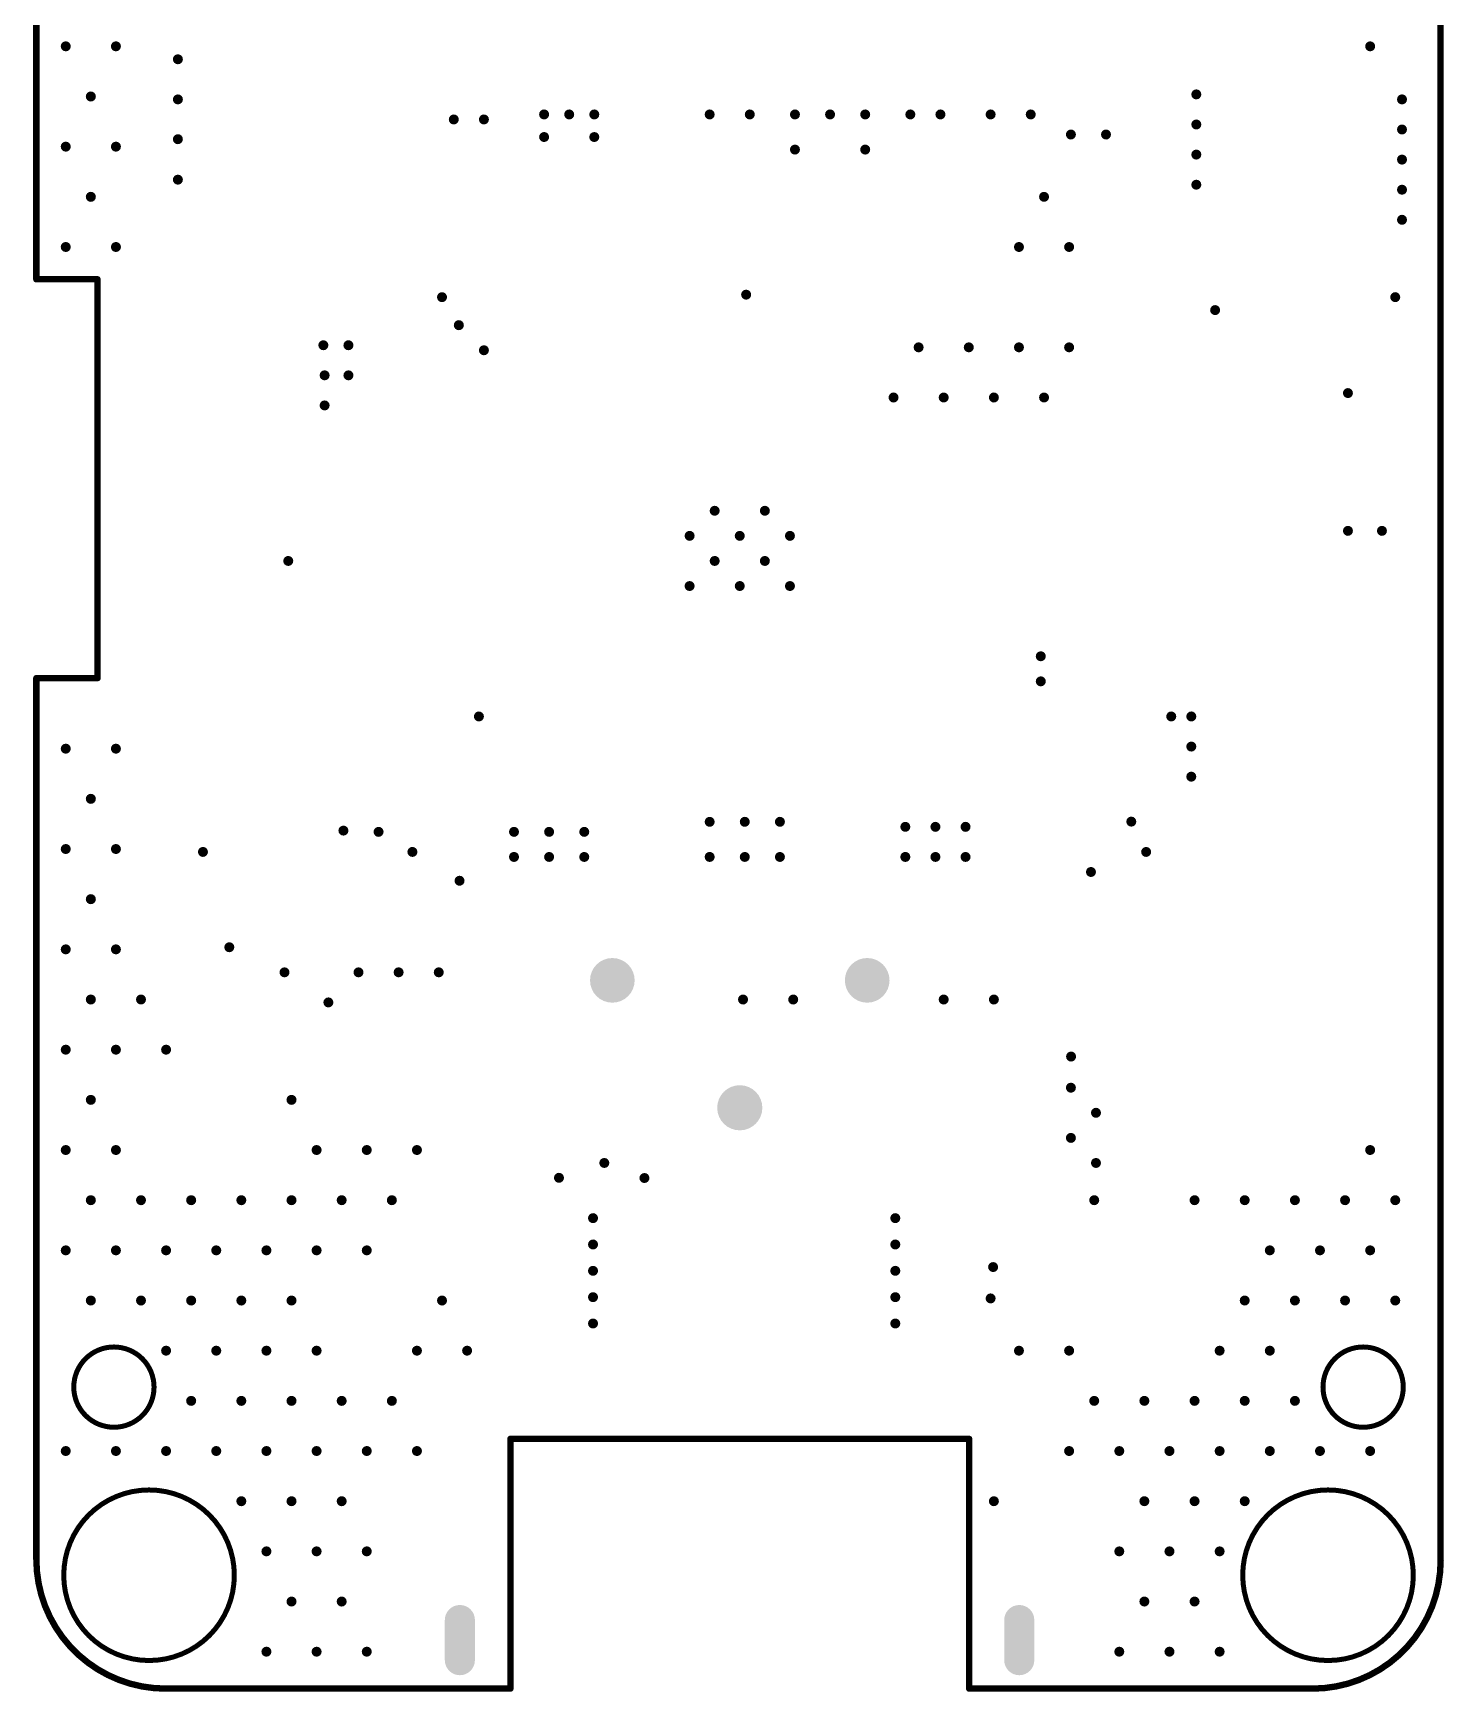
# Model space of a CAD drawing. Header units: millimetres. Extents: x -14.1 to 14, y -5 to 63.1.
# Drawn here: x -14.08 to 14.03, y -5.04 to 28.02 of the extents above; entities that cross this region are included whole.
import ezdxf

# ---------------------------------------------------------------- set-up
doc = ezdxf.new("R2010")
doc.units = ezdxf.units.MM
for name, color, linetype in [('KeepOutLayer', 6, 'Continuous'), ('PadHoleLayer', 156, 'Continuous'), ('ViaHoleLayer', 16, 'Continuous')]:
    doc.layers.add(name, color=color, linetype=linetype)

# ---------------------------------------------------------------- blocks, each defined once
blk = doc.blocks.new('AS312_52')
at = {"layer": 'PadHoleLayer'}
h = blk.add_hatch(color=156, dxfattribs=at)
edge = h.paths.add_edge_path()
edge.add_arc((0.076, 2.642), 0.45, 0, 360)
h = blk.add_hatch(color=156, dxfattribs=at)
edge = h.paths.add_edge_path()
edge.add_arc((-2.464, 0.102), 0.445, 0, 360)
h = blk.add_hatch(color=156, dxfattribs=at)
edge = h.paths.add_edge_path()
edge.add_arc((2.616, 0.102), 0.445, 0, 360)
blk = doc.blocks.new('TYPE_C____59')
at = {"layer": 'PadHoleLayer'}
h = blk.add_hatch(color=156, dxfattribs=at)
edge = h.paths.add_edge_path()
edge.add_arc((-5.575, -4.5), 0.3, 0, 180)
edge.add_line((-5.875, -4.5), (-5.875, -5.3))
edge.add_arc((-5.575, -5.3), 0.3, 180, 360)
edge.add_line((-5.275, -5.3), (-5.275, -4.5))
h = blk.add_hatch(color=156, dxfattribs=at)
edge = h.paths.add_edge_path()
edge.add_arc((5.575, -4.5), 0.3, 0, 180)
edge.add_line((5.275, -4.5), (5.275, -5.3))
edge.add_arc((5.575, -5.3), 0.3, 180, 360)
edge.add_line((5.875, -5.3), (5.875, -4.5))

msp = doc.modelspace()

# ---------------------------------------------------------------- hatches: boundary and pattern name
at = {"layer": 'ViaHoleLayer'}
h = msp.add_hatch(color=16, dxfattribs=at)
edge = h.paths.add_edge_path()
edge.add_arc((-13.435, 27.758), 0.1, 0, 360)
h = msp.add_hatch(color=16, dxfattribs=at)
edge = h.paths.add_edge_path()
edge.add_arc((-12.435, 27.758), 0.1, 0, 360)
h = msp.add_hatch(color=16, dxfattribs=at)
edge = h.paths.add_edge_path()
edge.add_arc((12.565, 27.758), 0.1, 0, 360)
h = msp.add_hatch(color=16, dxfattribs=at)
edge = h.paths.add_edge_path()
edge.add_arc((-11.2, 27.5), 0.1, 0, 360)
h = msp.add_hatch(color=16, dxfattribs=at)
edge = h.paths.add_edge_path()
edge.add_arc((-12.935, 26.758), 0.1, 0, 360)
h = msp.add_hatch(color=16, dxfattribs=at)
edge = h.paths.add_edge_path()
edge.add_arc((-11.2, 26.7), 0.1, 0, 360)
h = msp.add_hatch(color=16, dxfattribs=at)
edge = h.paths.add_edge_path()
edge.add_arc((9.1, 26.8), 0.1, 0, 360)
h = msp.add_hatch(color=16, dxfattribs=at)
edge = h.paths.add_edge_path()
edge.add_arc((13.2, 26.7), 0.1, 0, 360)
h = msp.add_hatch(color=16, dxfattribs=at)
edge = h.paths.add_edge_path()
edge.add_arc((-3.9, 26.4), 0.1, 0, 360)
h = msp.add_hatch(color=16, dxfattribs=at)
edge = h.paths.add_edge_path()
edge.add_arc((-3.4, 26.4), 0.1, 0, 360)
h = msp.add_hatch(color=16, dxfattribs=at)
edge = h.paths.add_edge_path()
edge.add_arc((-2.9, 26.4), 0.1, 0, 360)
h = msp.add_hatch(color=16, dxfattribs=at)
edge = h.paths.add_edge_path()
edge.add_arc((-0.6, 26.4), 0.1, 0, 360)
h = msp.add_hatch(color=16, dxfattribs=at)
edge = h.paths.add_edge_path()
edge.add_arc((0.2, 26.4), 0.1, 0, 360)
h = msp.add_hatch(color=16, dxfattribs=at)
edge = h.paths.add_edge_path()
edge.add_arc((1.1, 26.4), 0.1, 0, 360)
h = msp.add_hatch(color=16, dxfattribs=at)
edge = h.paths.add_edge_path()
edge.add_arc((1.8, 26.4), 0.1, 0, 360)
h = msp.add_hatch(color=16, dxfattribs=at)
edge = h.paths.add_edge_path()
edge.add_arc((2.5, 26.4), 0.1, 0, 360)
h = msp.add_hatch(color=16, dxfattribs=at)
edge = h.paths.add_edge_path()
edge.add_arc((3.4, 26.4), 0.1, 0, 360)
h = msp.add_hatch(color=16, dxfattribs=at)
edge = h.paths.add_edge_path()
edge.add_arc((4, 26.4), 0.1, 0, 360)
h = msp.add_hatch(color=16, dxfattribs=at)
edge = h.paths.add_edge_path()
edge.add_arc((5, 26.4), 0.1, 0, 360)
h = msp.add_hatch(color=16, dxfattribs=at)
edge = h.paths.add_edge_path()
edge.add_arc((5.8, 26.4), 0.1, 0, 360)
h = msp.add_hatch(color=16, dxfattribs=at)
edge = h.paths.add_edge_path()
edge.add_arc((-5.7, 26.3), 0.1, 0, 360)
h = msp.add_hatch(color=16, dxfattribs=at)
edge = h.paths.add_edge_path()
edge.add_arc((-5.1, 26.3), 0.1, 0, 360)
h = msp.add_hatch(color=16, dxfattribs=at)
edge = h.paths.add_edge_path()
edge.add_arc((9.1, 26.2), 0.1, 0, 360)
h = msp.add_hatch(color=16, dxfattribs=at)
edge = h.paths.add_edge_path()
edge.add_arc((13.2, 26.1), 0.1, 0, 360)
h = msp.add_hatch(color=16, dxfattribs=at)
edge = h.paths.add_edge_path()
edge.add_arc((-13.435, 25.758), 0.1, 0, 360)
h = msp.add_hatch(color=16, dxfattribs=at)
edge = h.paths.add_edge_path()
edge.add_arc((-12.435, 25.758), 0.1, 0, 360)
h = msp.add_hatch(color=16, dxfattribs=at)
edge = h.paths.add_edge_path()
edge.add_arc((-11.2, 25.907), 0.1, 0, 360)
h = msp.add_hatch(color=16, dxfattribs=at)
edge = h.paths.add_edge_path()
edge.add_arc((-3.9, 25.95), 0.1, 0, 360)
h = msp.add_hatch(color=16, dxfattribs=at)
edge = h.paths.add_edge_path()
edge.add_arc((-2.9, 25.95), 0.1, 0, 360)
h = msp.add_hatch(color=16, dxfattribs=at)
edge = h.paths.add_edge_path()
edge.add_arc((1.1, 25.7), 0.1, 0, 360)
h = msp.add_hatch(color=16, dxfattribs=at)
edge = h.paths.add_edge_path()
edge.add_arc((2.5, 25.7), 0.1, 0, 360)
h = msp.add_hatch(color=16, dxfattribs=at)
edge = h.paths.add_edge_path()
edge.add_arc((6.6, 26), 0.1, 0, 360)
h = msp.add_hatch(color=16, dxfattribs=at)
edge = h.paths.add_edge_path()
edge.add_arc((7.3, 26), 0.1, 0, 360)
h = msp.add_hatch(color=16, dxfattribs=at)
edge = h.paths.add_edge_path()
edge.add_arc((9.1, 25.6), 0.1, 0, 360)
h = msp.add_hatch(color=16, dxfattribs=at)
edge = h.paths.add_edge_path()
edge.add_arc((13.2, 25.5), 0.1, 0, 360)
h = msp.add_hatch(color=16, dxfattribs=at)
edge = h.paths.add_edge_path()
edge.add_arc((-11.2, 25.1), 0.1, 0, 360)
h = msp.add_hatch(color=16, dxfattribs=at)
edge = h.paths.add_edge_path()
edge.add_arc((-12.935, 24.758), 0.1, 0, 360)
h = msp.add_hatch(color=16, dxfattribs=at)
edge = h.paths.add_edge_path()
edge.add_arc((6.065, 24.758), 0.1, 0, 360)
h = msp.add_hatch(color=16, dxfattribs=at)
edge = h.paths.add_edge_path()
edge.add_arc((9.1, 25), 0.1, 0, 360)
h = msp.add_hatch(color=16, dxfattribs=at)
edge = h.paths.add_edge_path()
edge.add_arc((13.2, 24.9), 0.1, 0, 360)
h = msp.add_hatch(color=16, dxfattribs=at)
edge = h.paths.add_edge_path()
edge.add_arc((13.2, 24.3), 0.1, 0, 360)
h = msp.add_hatch(color=16, dxfattribs=at)
edge = h.paths.add_edge_path()
edge.add_arc((-13.435, 23.758), 0.1, 0, 360)
h = msp.add_hatch(color=16, dxfattribs=at)
edge = h.paths.add_edge_path()
edge.add_arc((-12.435, 23.758), 0.1, 0, 360)
h = msp.add_hatch(color=16, dxfattribs=at)
edge = h.paths.add_edge_path()
edge.add_arc((5.565, 23.758), 0.1, 0, 360)
h = msp.add_hatch(color=16, dxfattribs=at)
edge = h.paths.add_edge_path()
edge.add_arc((6.565, 23.758), 0.1, 0, 360)
h = msp.add_hatch(color=16, dxfattribs=at)
edge = h.paths.add_edge_path()
edge.add_arc((-5.935, 22.758), 0.1, 0, 360)
h = msp.add_hatch(color=16, dxfattribs=at)
edge = h.paths.add_edge_path()
edge.add_arc((0.127, 22.808), 0.1, 0, 360)
h = msp.add_hatch(color=16, dxfattribs=at)
edge = h.paths.add_edge_path()
edge.add_arc((13.065, 22.758), 0.1, 0, 360)
h = msp.add_hatch(color=16, dxfattribs=at)
edge = h.paths.add_edge_path()
edge.add_arc((9.475, 22.5), 0.1, 0, 360)
h = msp.add_hatch(color=16, dxfattribs=at)
edge = h.paths.add_edge_path()
edge.add_arc((-5.6, 22.2), 0.1, 0, 360)
h = msp.add_hatch(color=16, dxfattribs=at)
edge = h.paths.add_edge_path()
edge.add_arc((-8.3, 21.8), 0.1, 0, 360)
h = msp.add_hatch(color=16, dxfattribs=at)
edge = h.paths.add_edge_path()
edge.add_arc((-7.8, 21.8), 0.1, 0, 360)
h = msp.add_hatch(color=16, dxfattribs=at)
edge = h.paths.add_edge_path()
edge.add_arc((3.565, 21.758), 0.1, 0, 360)
h = msp.add_hatch(color=16, dxfattribs=at)
edge = h.paths.add_edge_path()
edge.add_arc((4.565, 21.758), 0.1, 0, 360)
h = msp.add_hatch(color=16, dxfattribs=at)
edge = h.paths.add_edge_path()
edge.add_arc((5.565, 21.758), 0.1, 0, 360)
h = msp.add_hatch(color=16, dxfattribs=at)
edge = h.paths.add_edge_path()
edge.add_arc((6.565, 21.758), 0.1, 0, 360)
h = msp.add_hatch(color=16, dxfattribs=at)
edge = h.paths.add_edge_path()
edge.add_arc((-5.1, 21.7), 0.1, 0, 360)
h = msp.add_hatch(color=16, dxfattribs=at)
edge = h.paths.add_edge_path()
edge.add_arc((-8.275, 21.2), 0.1, 0, 360)
h = msp.add_hatch(color=16, dxfattribs=at)
edge = h.paths.add_edge_path()
edge.add_arc((-7.8, 21.2), 0.1, 0, 360)
h = msp.add_hatch(color=16, dxfattribs=at)
edge = h.paths.add_edge_path()
edge.add_arc((3.065, 20.758), 0.1, 0, 360)
h = msp.add_hatch(color=16, dxfattribs=at)
edge = h.paths.add_edge_path()
edge.add_arc((4.065, 20.758), 0.1, 0, 360)
h = msp.add_hatch(color=16, dxfattribs=at)
edge = h.paths.add_edge_path()
edge.add_arc((5.065, 20.758), 0.1, 0, 360)
h = msp.add_hatch(color=16, dxfattribs=at)
edge = h.paths.add_edge_path()
edge.add_arc((6.065, 20.758), 0.1, 0, 360)
h = msp.add_hatch(color=16, dxfattribs=at)
edge = h.paths.add_edge_path()
edge.add_arc((12.122, 20.846), 0.1, 0, 360)
h = msp.add_hatch(color=16, dxfattribs=at)
edge = h.paths.add_edge_path()
edge.add_arc((-8.275, 20.6), 0.1, 0, 360)
h = msp.add_hatch(color=16, dxfattribs=at)
edge = h.paths.add_edge_path()
edge.add_arc((-0.5, 18.5), 0.1, 0, 360)
h = msp.add_hatch(color=16, dxfattribs=at)
edge = h.paths.add_edge_path()
edge.add_arc((0.5, 18.5), 0.1, 0, 360)
h = msp.add_hatch(color=16, dxfattribs=at)
edge = h.paths.add_edge_path()
edge.add_arc((12.122, 18.1), 0.1, 0, 360)
h = msp.add_hatch(color=16, dxfattribs=at)
edge = h.paths.add_edge_path()
edge.add_arc((12.8, 18.1), 0.1, 0, 360)
h = msp.add_hatch(color=16, dxfattribs=at)
edge = h.paths.add_edge_path()
edge.add_arc((-1, 18), 0.1, 0, 360)
h = msp.add_hatch(color=16, dxfattribs=at)
edge = h.paths.add_edge_path()
edge.add_arc((0, 18), 0.1, 0, 360)
h = msp.add_hatch(color=16, dxfattribs=at)
edge = h.paths.add_edge_path()
edge.add_arc((1, 18), 0.1, 0, 360)
h = msp.add_hatch(color=16, dxfattribs=at)
edge = h.paths.add_edge_path()
edge.add_arc((-9, 17.5), 0.1, 0, 360)
h = msp.add_hatch(color=16, dxfattribs=at)
edge = h.paths.add_edge_path()
edge.add_arc((-0.5, 17.5), 0.1, 0, 360)
h = msp.add_hatch(color=16, dxfattribs=at)
edge = h.paths.add_edge_path()
edge.add_arc((0.5, 17.5), 0.1, 0, 360)
h = msp.add_hatch(color=16, dxfattribs=at)
edge = h.paths.add_edge_path()
edge.add_arc((-1, 17), 0.1, 0, 360)
h = msp.add_hatch(color=16, dxfattribs=at)
edge = h.paths.add_edge_path()
edge.add_arc((0, 17), 0.1, 0, 360)
h = msp.add_hatch(color=16, dxfattribs=at)
edge = h.paths.add_edge_path()
edge.add_arc((1, 17), 0.1, 0, 360)
h = msp.add_hatch(color=16, dxfattribs=at)
edge = h.paths.add_edge_path()
edge.add_arc((6, 15.6), 0.1, 0, 360)
h = msp.add_hatch(color=16, dxfattribs=at)
edge = h.paths.add_edge_path()
edge.add_arc((6, 15.1), 0.1, 0, 360)
h = msp.add_hatch(color=16, dxfattribs=at)
edge = h.paths.add_edge_path()
edge.add_arc((-5.2, 14.4), 0.1, 0, 360)
h = msp.add_hatch(color=16, dxfattribs=at)
edge = h.paths.add_edge_path()
edge.add_arc((8.6, 14.4), 0.1, 0, 360)
h = msp.add_hatch(color=16, dxfattribs=at)
edge = h.paths.add_edge_path()
edge.add_arc((9, 14.4), 0.1, 0, 360)
h = msp.add_hatch(color=16, dxfattribs=at)
edge = h.paths.add_edge_path()
edge.add_arc((9, 13.8), 0.1, 0, 360)
h = msp.add_hatch(color=16, dxfattribs=at)
edge = h.paths.add_edge_path()
edge.add_arc((-13.435, 13.758), 0.1, 0, 360)
h = msp.add_hatch(color=16, dxfattribs=at)
edge = h.paths.add_edge_path()
edge.add_arc((-12.435, 13.758), 0.1, 0, 360)
h = msp.add_hatch(color=16, dxfattribs=at)
edge = h.paths.add_edge_path()
edge.add_arc((9, 13.2), 0.1, 0, 360)
h = msp.add_hatch(color=16, dxfattribs=at)
edge = h.paths.add_edge_path()
edge.add_arc((-12.935, 12.758), 0.1, 0, 360)
h = msp.add_hatch(color=16, dxfattribs=at)
edge = h.paths.add_edge_path()
edge.add_arc((-0.6, 12.3), 0.1, 0, 360)
h = msp.add_hatch(color=16, dxfattribs=at)
edge = h.paths.add_edge_path()
edge.add_arc((0.1, 12.3), 0.1, 0, 360)
h = msp.add_hatch(color=16, dxfattribs=at)
edge = h.paths.add_edge_path()
edge.add_arc((0.8, 12.3), 0.1, 0, 360)
h = msp.add_hatch(color=16, dxfattribs=at)
edge = h.paths.add_edge_path()
edge.add_arc((3.3, 12.2), 0.1, 0, 360)
h = msp.add_hatch(color=16, dxfattribs=at)
edge = h.paths.add_edge_path()
edge.add_arc((3.9, 12.2), 0.1, 0, 360)
h = msp.add_hatch(color=16, dxfattribs=at)
edge = h.paths.add_edge_path()
edge.add_arc((4.5, 12.2), 0.1, 0, 360)
h = msp.add_hatch(color=16, dxfattribs=at)
edge = h.paths.add_edge_path()
edge.add_arc((7.804, 12.304), 0.1, 0, 360)
h = msp.add_hatch(color=16, dxfattribs=at)
edge = h.paths.add_edge_path()
edge.add_arc((-7.9, 12.125), 0.1, 0, 360)
h = msp.add_hatch(color=16, dxfattribs=at)
edge = h.paths.add_edge_path()
edge.add_arc((-7.2, 12.1), 0.1, 0, 360)
h = msp.add_hatch(color=16, dxfattribs=at)
edge = h.paths.add_edge_path()
edge.add_arc((-4.5, 12.1), 0.1, 0, 360)
h = msp.add_hatch(color=16, dxfattribs=at)
edge = h.paths.add_edge_path()
edge.add_arc((-3.8, 12.1), 0.1, 0, 360)
h = msp.add_hatch(color=16, dxfattribs=at)
edge = h.paths.add_edge_path()
edge.add_arc((-3.1, 12.1), 0.1, 0, 360)
h = msp.add_hatch(color=16, dxfattribs=at)
edge = h.paths.add_edge_path()
edge.add_arc((-13.435, 11.758), 0.1, 0, 360)
h = msp.add_hatch(color=16, dxfattribs=at)
edge = h.paths.add_edge_path()
edge.add_arc((-12.435, 11.758), 0.1, 0, 360)
h = msp.add_hatch(color=16, dxfattribs=at)
edge = h.paths.add_edge_path()
edge.add_arc((-10.7, 11.7), 0.1, 0, 360)
h = msp.add_hatch(color=16, dxfattribs=at)
edge = h.paths.add_edge_path()
edge.add_arc((-6.525, 11.7), 0.1, 0, 360)
h = msp.add_hatch(color=16, dxfattribs=at)
edge = h.paths.add_edge_path()
edge.add_arc((-4.5, 11.6), 0.1, 0, 360)
h = msp.add_hatch(color=16, dxfattribs=at)
edge = h.paths.add_edge_path()
edge.add_arc((-3.8, 11.6), 0.1, 0, 360)
h = msp.add_hatch(color=16, dxfattribs=at)
edge = h.paths.add_edge_path()
edge.add_arc((-3.1, 11.6), 0.1, 0, 360)
h = msp.add_hatch(color=16, dxfattribs=at)
edge = h.paths.add_edge_path()
edge.add_arc((-0.6, 11.6), 0.1, 0, 360)
h = msp.add_hatch(color=16, dxfattribs=at)
edge = h.paths.add_edge_path()
edge.add_arc((0.1, 11.6), 0.1, 0, 360)
h = msp.add_hatch(color=16, dxfattribs=at)
edge = h.paths.add_edge_path()
edge.add_arc((0.8, 11.6), 0.1, 0, 360)
h = msp.add_hatch(color=16, dxfattribs=at)
edge = h.paths.add_edge_path()
edge.add_arc((3.3, 11.6), 0.1, 0, 360)
h = msp.add_hatch(color=16, dxfattribs=at)
edge = h.paths.add_edge_path()
edge.add_arc((3.9, 11.6), 0.1, 0, 360)
h = msp.add_hatch(color=16, dxfattribs=at)
edge = h.paths.add_edge_path()
edge.add_arc((4.5, 11.6), 0.1, 0, 360)
h = msp.add_hatch(color=16, dxfattribs=at)
edge = h.paths.add_edge_path()
edge.add_arc((8.1, 11.7), 0.1, 0, 360)
h = msp.add_hatch(color=16, dxfattribs=at)
edge = h.paths.add_edge_path()
edge.add_arc((7, 11.3), 0.1, 0, 360)
h = msp.add_hatch(color=16, dxfattribs=at)
edge = h.paths.add_edge_path()
edge.add_arc((-5.586, 11.125), 0.1, 0, 360)
h = msp.add_hatch(color=16, dxfattribs=at)
edge = h.paths.add_edge_path()
edge.add_arc((-12.935, 10.758), 0.1, 0, 360)
h = msp.add_hatch(color=16, dxfattribs=at)
edge = h.paths.add_edge_path()
edge.add_arc((-13.435, 9.758), 0.1, 0, 360)
h = msp.add_hatch(color=16, dxfattribs=at)
edge = h.paths.add_edge_path()
edge.add_arc((-12.435, 9.758), 0.1, 0, 360)
h = msp.add_hatch(color=16, dxfattribs=at)
edge = h.paths.add_edge_path()
edge.add_arc((-10.175, 9.8), 0.1, 0, 360)
h = msp.add_hatch(color=16, dxfattribs=at)
edge = h.paths.add_edge_path()
edge.add_arc((-9.075, 9.3), 0.1, 0, 360)
h = msp.add_hatch(color=16, dxfattribs=at)
edge = h.paths.add_edge_path()
edge.add_arc((-7.6, 9.3), 0.1, 0, 360)
h = msp.add_hatch(color=16, dxfattribs=at)
edge = h.paths.add_edge_path()
edge.add_arc((-6.8, 9.3), 0.1, 0, 360)
h = msp.add_hatch(color=16, dxfattribs=at)
edge = h.paths.add_edge_path()
edge.add_arc((-6, 9.3), 0.1, 0, 360)
h = msp.add_hatch(color=16, dxfattribs=at)
edge = h.paths.add_edge_path()
edge.add_arc((-12.935, 8.758), 0.1, 0, 360)
h = msp.add_hatch(color=16, dxfattribs=at)
edge = h.paths.add_edge_path()
edge.add_arc((-11.935, 8.758), 0.1, 0, 360)
h = msp.add_hatch(color=16, dxfattribs=at)
edge = h.paths.add_edge_path()
edge.add_arc((-8.2, 8.7), 0.1, 0, 360)
h = msp.add_hatch(color=16, dxfattribs=at)
edge = h.paths.add_edge_path()
edge.add_arc((0.065, 8.758), 0.1, 0, 360)
h = msp.add_hatch(color=16, dxfattribs=at)
edge = h.paths.add_edge_path()
edge.add_arc((1.065, 8.758), 0.1, 0, 360)
h = msp.add_hatch(color=16, dxfattribs=at)
edge = h.paths.add_edge_path()
edge.add_arc((4.065, 8.758), 0.1, 0, 360)
h = msp.add_hatch(color=16, dxfattribs=at)
edge = h.paths.add_edge_path()
edge.add_arc((5.065, 8.758), 0.1, 0, 360)
h = msp.add_hatch(color=16, dxfattribs=at)
edge = h.paths.add_edge_path()
edge.add_arc((-13.435, 7.758), 0.1, 0, 360)
h = msp.add_hatch(color=16, dxfattribs=at)
edge = h.paths.add_edge_path()
edge.add_arc((-12.435, 7.758), 0.1, 0, 360)
h = msp.add_hatch(color=16, dxfattribs=at)
edge = h.paths.add_edge_path()
edge.add_arc((-11.435, 7.758), 0.1, 0, 360)
h = msp.add_hatch(color=16, dxfattribs=at)
edge = h.paths.add_edge_path()
edge.add_arc((6.604, 7.621), 0.1, 0, 360)
h = msp.add_hatch(color=16, dxfattribs=at)
edge = h.paths.add_edge_path()
edge.add_arc((6.6, 7), 0.1, 0, 360)
h = msp.add_hatch(color=16, dxfattribs=at)
edge = h.paths.add_edge_path()
edge.add_arc((-12.935, 6.758), 0.1, 0, 360)
h = msp.add_hatch(color=16, dxfattribs=at)
edge = h.paths.add_edge_path()
edge.add_arc((-8.935, 6.758), 0.1, 0, 360)
h = msp.add_hatch(color=16, dxfattribs=at)
edge = h.paths.add_edge_path()
edge.add_arc((7.1, 6.5), 0.1, 0, 360)
h = msp.add_hatch(color=16, dxfattribs=at)
edge = h.paths.add_edge_path()
edge.add_arc((6.6, 6), 0.1, 0, 360)
h = msp.add_hatch(color=16, dxfattribs=at)
edge = h.paths.add_edge_path()
edge.add_arc((-13.435, 5.758), 0.1, 0, 360)
h = msp.add_hatch(color=16, dxfattribs=at)
edge = h.paths.add_edge_path()
edge.add_arc((-12.435, 5.758), 0.1, 0, 360)
h = msp.add_hatch(color=16, dxfattribs=at)
edge = h.paths.add_edge_path()
edge.add_arc((-8.435, 5.758), 0.1, 0, 360)
h = msp.add_hatch(color=16, dxfattribs=at)
edge = h.paths.add_edge_path()
edge.add_arc((-7.435, 5.758), 0.1, 0, 360)
h = msp.add_hatch(color=16, dxfattribs=at)
edge = h.paths.add_edge_path()
edge.add_arc((-6.435, 5.758), 0.1, 0, 360)
h = msp.add_hatch(color=16, dxfattribs=at)
edge = h.paths.add_edge_path()
edge.add_arc((12.565, 5.758), 0.1, 0, 360)
h = msp.add_hatch(color=16, dxfattribs=at)
edge = h.paths.add_edge_path()
edge.add_arc((-3.604, 5.204), 0.1, 0, 360)
h = msp.add_hatch(color=16, dxfattribs=at)
edge = h.paths.add_edge_path()
edge.add_arc((-2.7, 5.5), 0.1, 0, 360)
h = msp.add_hatch(color=16, dxfattribs=at)
edge = h.paths.add_edge_path()
edge.add_arc((-1.9, 5.2), 0.1, 0, 360)
h = msp.add_hatch(color=16, dxfattribs=at)
edge = h.paths.add_edge_path()
edge.add_arc((7.1, 5.5), 0.1, 0, 360)
h = msp.add_hatch(color=16, dxfattribs=at)
edge = h.paths.add_edge_path()
edge.add_arc((-12.935, 4.758), 0.1, 0, 360)
h = msp.add_hatch(color=16, dxfattribs=at)
edge = h.paths.add_edge_path()
edge.add_arc((-11.935, 4.758), 0.1, 0, 360)
h = msp.add_hatch(color=16, dxfattribs=at)
edge = h.paths.add_edge_path()
edge.add_arc((-10.935, 4.758), 0.1, 0, 360)
h = msp.add_hatch(color=16, dxfattribs=at)
edge = h.paths.add_edge_path()
edge.add_arc((-9.935, 4.758), 0.1, 0, 360)
h = msp.add_hatch(color=16, dxfattribs=at)
edge = h.paths.add_edge_path()
edge.add_arc((-8.935, 4.758), 0.1, 0, 360)
h = msp.add_hatch(color=16, dxfattribs=at)
edge = h.paths.add_edge_path()
edge.add_arc((-7.935, 4.758), 0.1, 0, 360)
h = msp.add_hatch(color=16, dxfattribs=at)
edge = h.paths.add_edge_path()
edge.add_arc((-6.935, 4.758), 0.1, 0, 360)
h = msp.add_hatch(color=16, dxfattribs=at)
edge = h.paths.add_edge_path()
edge.add_arc((7.065, 4.758), 0.1, 0, 360)
h = msp.add_hatch(color=16, dxfattribs=at)
edge = h.paths.add_edge_path()
edge.add_arc((9.065, 4.758), 0.1, 0, 360)
h = msp.add_hatch(color=16, dxfattribs=at)
edge = h.paths.add_edge_path()
edge.add_arc((10.065, 4.758), 0.1, 0, 360)
h = msp.add_hatch(color=16, dxfattribs=at)
edge = h.paths.add_edge_path()
edge.add_arc((11.065, 4.758), 0.1, 0, 360)
h = msp.add_hatch(color=16, dxfattribs=at)
edge = h.paths.add_edge_path()
edge.add_arc((12.065, 4.758), 0.1, 0, 360)
h = msp.add_hatch(color=16, dxfattribs=at)
edge = h.paths.add_edge_path()
edge.add_arc((13.065, 4.758), 0.1, 0, 360)
h = msp.add_hatch(color=16, dxfattribs=at)
edge = h.paths.add_edge_path()
edge.add_arc((-2.925, 4.4), 0.1, 0, 360)
h = msp.add_hatch(color=16, dxfattribs=at)
edge = h.paths.add_edge_path()
edge.add_arc((3.1, 4.4), 0.1, 0, 360)
h = msp.add_hatch(color=16, dxfattribs=at)
edge = h.paths.add_edge_path()
edge.add_arc((-2.925, 3.875), 0.1, 0, 360)
h = msp.add_hatch(color=16, dxfattribs=at)
edge = h.paths.add_edge_path()
edge.add_arc((3.1, 3.875), 0.1, 0, 360)
h = msp.add_hatch(color=16, dxfattribs=at)
edge = h.paths.add_edge_path()
edge.add_arc((-13.435, 3.758), 0.1, 0, 360)
h = msp.add_hatch(color=16, dxfattribs=at)
edge = h.paths.add_edge_path()
edge.add_arc((-12.435, 3.758), 0.1, 0, 360)
h = msp.add_hatch(color=16, dxfattribs=at)
edge = h.paths.add_edge_path()
edge.add_arc((-11.435, 3.758), 0.1, 0, 360)
h = msp.add_hatch(color=16, dxfattribs=at)
edge = h.paths.add_edge_path()
edge.add_arc((-10.435, 3.758), 0.1, 0, 360)
h = msp.add_hatch(color=16, dxfattribs=at)
edge = h.paths.add_edge_path()
edge.add_arc((-9.435, 3.758), 0.1, 0, 360)
h = msp.add_hatch(color=16, dxfattribs=at)
edge = h.paths.add_edge_path()
edge.add_arc((-8.435, 3.758), 0.1, 0, 360)
h = msp.add_hatch(color=16, dxfattribs=at)
edge = h.paths.add_edge_path()
edge.add_arc((-7.435, 3.758), 0.1, 0, 360)
h = msp.add_hatch(color=16, dxfattribs=at)
edge = h.paths.add_edge_path()
edge.add_arc((10.565, 3.758), 0.1, 0, 360)
h = msp.add_hatch(color=16, dxfattribs=at)
edge = h.paths.add_edge_path()
edge.add_arc((11.565, 3.758), 0.1, 0, 360)
h = msp.add_hatch(color=16, dxfattribs=at)
edge = h.paths.add_edge_path()
edge.add_arc((12.565, 3.758), 0.1, 0, 360)
h = msp.add_hatch(color=16, dxfattribs=at)
edge = h.paths.add_edge_path()
edge.add_arc((-2.925, 3.35), 0.1, 0, 360)
h = msp.add_hatch(color=16, dxfattribs=at)
edge = h.paths.add_edge_path()
edge.add_arc((3.1, 3.35), 0.1, 0, 360)
h = msp.add_hatch(color=16, dxfattribs=at)
edge = h.paths.add_edge_path()
edge.add_arc((5.05, 3.425), 0.1, 0, 360)
h = msp.add_hatch(color=16, dxfattribs=at)
edge = h.paths.add_edge_path()
edge.add_arc((-12.935, 2.758), 0.1, 0, 360)
h = msp.add_hatch(color=16, dxfattribs=at)
edge = h.paths.add_edge_path()
edge.add_arc((-11.935, 2.758), 0.1, 0, 360)
h = msp.add_hatch(color=16, dxfattribs=at)
edge = h.paths.add_edge_path()
edge.add_arc((-10.935, 2.758), 0.1, 0, 360)
h = msp.add_hatch(color=16, dxfattribs=at)
edge = h.paths.add_edge_path()
edge.add_arc((-9.935, 2.758), 0.1, 0, 360)
h = msp.add_hatch(color=16, dxfattribs=at)
edge = h.paths.add_edge_path()
edge.add_arc((-8.935, 2.758), 0.1, 0, 360)
h = msp.add_hatch(color=16, dxfattribs=at)
edge = h.paths.add_edge_path()
edge.add_arc((-5.935, 2.758), 0.1, 0, 360)
h = msp.add_hatch(color=16, dxfattribs=at)
edge = h.paths.add_edge_path()
edge.add_arc((-2.925, 2.825), 0.1, 0, 360)
h = msp.add_hatch(color=16, dxfattribs=at)
edge = h.paths.add_edge_path()
edge.add_arc((3.1, 2.825), 0.1, 0, 360)
h = msp.add_hatch(color=16, dxfattribs=at)
edge = h.paths.add_edge_path()
edge.add_arc((5, 2.8), 0.1, 0, 360)
h = msp.add_hatch(color=16, dxfattribs=at)
edge = h.paths.add_edge_path()
edge.add_arc((10.065, 2.758), 0.1, 0, 360)
h = msp.add_hatch(color=16, dxfattribs=at)
edge = h.paths.add_edge_path()
edge.add_arc((11.065, 2.758), 0.1, 0, 360)
h = msp.add_hatch(color=16, dxfattribs=at)
edge = h.paths.add_edge_path()
edge.add_arc((12.065, 2.758), 0.1, 0, 360)
h = msp.add_hatch(color=16, dxfattribs=at)
edge = h.paths.add_edge_path()
edge.add_arc((13.065, 2.758), 0.1, 0, 360)
h = msp.add_hatch(color=16, dxfattribs=at)
edge = h.paths.add_edge_path()
edge.add_arc((-2.925, 2.3), 0.1, 0, 360)
h = msp.add_hatch(color=16, dxfattribs=at)
edge = h.paths.add_edge_path()
edge.add_arc((3.1, 2.3), 0.1, 0, 360)
h = msp.add_hatch(color=16, dxfattribs=at)
edge = h.paths.add_edge_path()
edge.add_arc((-11.435, 1.758), 0.1, 0, 360)
h = msp.add_hatch(color=16, dxfattribs=at)
edge = h.paths.add_edge_path()
edge.add_arc((-10.435, 1.758), 0.1, 0, 360)
h = msp.add_hatch(color=16, dxfattribs=at)
edge = h.paths.add_edge_path()
edge.add_arc((-9.435, 1.758), 0.1, 0, 360)
h = msp.add_hatch(color=16, dxfattribs=at)
edge = h.paths.add_edge_path()
edge.add_arc((-8.435, 1.758), 0.1, 0, 360)
h = msp.add_hatch(color=16, dxfattribs=at)
edge = h.paths.add_edge_path()
edge.add_arc((-6.435, 1.758), 0.1, 0, 360)
h = msp.add_hatch(color=16, dxfattribs=at)
edge = h.paths.add_edge_path()
edge.add_arc((-5.435, 1.758), 0.1, 0, 360)
h = msp.add_hatch(color=16, dxfattribs=at)
edge = h.paths.add_edge_path()
edge.add_arc((5.565, 1.758), 0.1, 0, 360)
h = msp.add_hatch(color=16, dxfattribs=at)
edge = h.paths.add_edge_path()
edge.add_arc((6.565, 1.758), 0.1, 0, 360)
h = msp.add_hatch(color=16, dxfattribs=at)
edge = h.paths.add_edge_path()
edge.add_arc((9.565, 1.758), 0.1, 0, 360)
h = msp.add_hatch(color=16, dxfattribs=at)
edge = h.paths.add_edge_path()
edge.add_arc((10.565, 1.758), 0.1, 0, 360)
h = msp.add_hatch(color=16, dxfattribs=at)
edge = h.paths.add_edge_path()
edge.add_arc((-10.935, 0.758), 0.1, 0, 360)
h = msp.add_hatch(color=16, dxfattribs=at)
edge = h.paths.add_edge_path()
edge.add_arc((-9.935, 0.758), 0.1, 0, 360)
h = msp.add_hatch(color=16, dxfattribs=at)
edge = h.paths.add_edge_path()
edge.add_arc((-8.935, 0.758), 0.1, 0, 360)
h = msp.add_hatch(color=16, dxfattribs=at)
edge = h.paths.add_edge_path()
edge.add_arc((-7.935, 0.758), 0.1, 0, 360)
h = msp.add_hatch(color=16, dxfattribs=at)
edge = h.paths.add_edge_path()
edge.add_arc((-6.935, 0.758), 0.1, 0, 360)
h = msp.add_hatch(color=16, dxfattribs=at)
edge = h.paths.add_edge_path()
edge.add_arc((7.065, 0.758), 0.1, 0, 360)
h = msp.add_hatch(color=16, dxfattribs=at)
edge = h.paths.add_edge_path()
edge.add_arc((8.065, 0.758), 0.1, 0, 360)
h = msp.add_hatch(color=16, dxfattribs=at)
edge = h.paths.add_edge_path()
edge.add_arc((9.065, 0.758), 0.1, 0, 360)
h = msp.add_hatch(color=16, dxfattribs=at)
edge = h.paths.add_edge_path()
edge.add_arc((10.065, 0.758), 0.1, 0, 360)
h = msp.add_hatch(color=16, dxfattribs=at)
edge = h.paths.add_edge_path()
edge.add_arc((11.065, 0.758), 0.1, 0, 360)
h = msp.add_hatch(color=16, dxfattribs=at)
edge = h.paths.add_edge_path()
edge.add_arc((-13.435, -0.242), 0.1, 0, 360)
h = msp.add_hatch(color=16, dxfattribs=at)
edge = h.paths.add_edge_path()
edge.add_arc((-12.435, -0.242), 0.1, 0, 360)
h = msp.add_hatch(color=16, dxfattribs=at)
edge = h.paths.add_edge_path()
edge.add_arc((-11.435, -0.242), 0.1, 0, 360)
h = msp.add_hatch(color=16, dxfattribs=at)
edge = h.paths.add_edge_path()
edge.add_arc((-10.435, -0.242), 0.1, 0, 360)
h = msp.add_hatch(color=16, dxfattribs=at)
edge = h.paths.add_edge_path()
edge.add_arc((-9.435, -0.242), 0.1, 0, 360)
h = msp.add_hatch(color=16, dxfattribs=at)
edge = h.paths.add_edge_path()
edge.add_arc((-8.435, -0.242), 0.1, 0, 360)
h = msp.add_hatch(color=16, dxfattribs=at)
edge = h.paths.add_edge_path()
edge.add_arc((-7.435, -0.242), 0.1, 0, 360)
h = msp.add_hatch(color=16, dxfattribs=at)
edge = h.paths.add_edge_path()
edge.add_arc((-6.435, -0.242), 0.1, 0, 360)
h = msp.add_hatch(color=16, dxfattribs=at)
edge = h.paths.add_edge_path()
edge.add_arc((6.565, -0.242), 0.1, 0, 360)
h = msp.add_hatch(color=16, dxfattribs=at)
edge = h.paths.add_edge_path()
edge.add_arc((7.565, -0.242), 0.1, 0, 360)
h = msp.add_hatch(color=16, dxfattribs=at)
edge = h.paths.add_edge_path()
edge.add_arc((8.565, -0.242), 0.1, 0, 360)
h = msp.add_hatch(color=16, dxfattribs=at)
edge = h.paths.add_edge_path()
edge.add_arc((9.565, -0.242), 0.1, 0, 360)
h = msp.add_hatch(color=16, dxfattribs=at)
edge = h.paths.add_edge_path()
edge.add_arc((10.565, -0.242), 0.1, 0, 360)
h = msp.add_hatch(color=16, dxfattribs=at)
edge = h.paths.add_edge_path()
edge.add_arc((11.565, -0.242), 0.1, 0, 360)
h = msp.add_hatch(color=16, dxfattribs=at)
edge = h.paths.add_edge_path()
edge.add_arc((12.565, -0.242), 0.1, 0, 360)
h = msp.add_hatch(color=16, dxfattribs=at)
edge = h.paths.add_edge_path()
edge.add_arc((-9.935, -1.242), 0.1, 0, 360)
h = msp.add_hatch(color=16, dxfattribs=at)
edge = h.paths.add_edge_path()
edge.add_arc((-8.935, -1.242), 0.1, 0, 360)
h = msp.add_hatch(color=16, dxfattribs=at)
edge = h.paths.add_edge_path()
edge.add_arc((-7.935, -1.242), 0.1, 0, 360)
h = msp.add_hatch(color=16, dxfattribs=at)
edge = h.paths.add_edge_path()
edge.add_arc((5.065, -1.242), 0.1, 0, 360)
h = msp.add_hatch(color=16, dxfattribs=at)
edge = h.paths.add_edge_path()
edge.add_arc((8.065, -1.242), 0.1, 0, 360)
h = msp.add_hatch(color=16, dxfattribs=at)
edge = h.paths.add_edge_path()
edge.add_arc((9.065, -1.242), 0.1, 0, 360)
h = msp.add_hatch(color=16, dxfattribs=at)
edge = h.paths.add_edge_path()
edge.add_arc((10.065, -1.242), 0.1, 0, 360)
h = msp.add_hatch(color=16, dxfattribs=at)
edge = h.paths.add_edge_path()
edge.add_arc((-9.435, -2.242), 0.1, 0, 360)
h = msp.add_hatch(color=16, dxfattribs=at)
edge = h.paths.add_edge_path()
edge.add_arc((-8.435, -2.242), 0.1, 0, 360)
h = msp.add_hatch(color=16, dxfattribs=at)
edge = h.paths.add_edge_path()
edge.add_arc((-7.435, -2.242), 0.1, 0, 360)
h = msp.add_hatch(color=16, dxfattribs=at)
edge = h.paths.add_edge_path()
edge.add_arc((7.565, -2.242), 0.1, 0, 360)
h = msp.add_hatch(color=16, dxfattribs=at)
edge = h.paths.add_edge_path()
edge.add_arc((8.565, -2.242), 0.1, 0, 360)
h = msp.add_hatch(color=16, dxfattribs=at)
edge = h.paths.add_edge_path()
edge.add_arc((9.565, -2.242), 0.1, 0, 360)
h = msp.add_hatch(color=16, dxfattribs=at)
edge = h.paths.add_edge_path()
edge.add_arc((-8.935, -3.242), 0.1, 0, 360)
h = msp.add_hatch(color=16, dxfattribs=at)
edge = h.paths.add_edge_path()
edge.add_arc((-7.935, -3.242), 0.1, 0, 360)
h = msp.add_hatch(color=16, dxfattribs=at)
edge = h.paths.add_edge_path()
edge.add_arc((8.065, -3.242), 0.1, 0, 360)
h = msp.add_hatch(color=16, dxfattribs=at)
edge = h.paths.add_edge_path()
edge.add_arc((9.065, -3.242), 0.1, 0, 360)
h = msp.add_hatch(color=16, dxfattribs=at)
edge = h.paths.add_edge_path()
edge.add_arc((-9.435, -4.242), 0.1, 0, 360)
h = msp.add_hatch(color=16, dxfattribs=at)
edge = h.paths.add_edge_path()
edge.add_arc((-8.435, -4.242), 0.1, 0, 360)
h = msp.add_hatch(color=16, dxfattribs=at)
edge = h.paths.add_edge_path()
edge.add_arc((-7.435, -4.242), 0.1, 0, 360)
h = msp.add_hatch(color=16, dxfattribs=at)
edge = h.paths.add_edge_path()
edge.add_arc((7.565, -4.242), 0.1, 0, 360)
h = msp.add_hatch(color=16, dxfattribs=at)
edge = h.paths.add_edge_path()
edge.add_arc((8.565, -4.242), 0.1, 0, 360)
h = msp.add_hatch(color=16, dxfattribs=at)
edge = h.paths.add_edge_path()
edge.add_arc((9.565, -4.242), 0.1, 0, 360)

# ---------------------------------------------------------------- linework, layer by layer
at = {"layer": 'KeepOutLayer', "const_width": 0.127}
for points in [[(-14.021, 23.114), (-14.021, 60.511)], [(13.97, -2.424), (13.97, 60.536)], [(-14.021, 23.114), (-12.802, 23.114)], [(-12.802, 15.164), (-12.802, 23.114)], [(-14.021, 15.164), (-12.802, 15.164)], [(-14.021, -2.4), (-14.021, 15.164)], [(-4.572, -4.978), (-4.572, 0)], [(-4.572, 0), (4.572, 0)], [(4.572, -4.978), (4.572, 0)], [(-11.443, -4.978), (-4.572, -4.978)], [(4.572, -4.978), (11.416, -4.978)]]:
    msp.add_lwpolyline(points, dxfattribs=at)
at = {"layer": 'KeepOutLayer'}
for points, const_width in [([(-14.053, 23.114, 1), (-13.989, 23.114, 1)], 0.0635), ([(-14.053, 23.114, 1), (-13.989, 23.114, 1)], 0.0635), ([(-12.833, 23.114, 1), (-12.77, 23.114, 1)], 0.0635), ([(-12.833, 23.114, 1), (-12.77, 23.114, 1)], 0.0635), ([(-14.053, 15.164, 1), (-13.989, 15.164, 1)], 0.0635), ([(-14.053, 15.164, 1), (-13.989, 15.164, 1)], 0.0635), ([(-12.833, 15.164, 1), (-12.77, 15.164, 1)], 0.0635), ([(-12.833, 15.164, 1), (-12.77, 15.164, 1)], 0.0635), ([(-11.675, 1.032, 1), (-13.275, 1.032, 1)], 0.1), ([(13.225, 1.032, 1), (11.625, 1.032, 1)], 0.1), ([(-13.3, 1.032, 1), (-13.25, 1.032, 1)], 0.05), ([(-11.7, 1.032, 1), (-11.65, 1.032, 1)], 0.05), ([(11.6, 1.032, 1), (11.65, 1.032, 1)], 0.05), ([(13.2, 1.032, 1), (13.25, 1.032, 1)], 0.05), ([(-4.604, 0, 1), (-4.54, 0, 1)], 0.0635), ([(-4.604, 0, 1), (-4.54, 0, 1)], 0.0635), ([(4.54, 0, 1), (4.604, 0, 1)], 0.0635), ([(4.54, 0, 1), (4.604, 0, 1)], 0.0635), ([(-10.075, -2.718, 1), (-13.475, -2.718, 1)], 0.1), ([(13.425, -2.718, 1), (10.025, -2.718, 1)], 0.1), ([(-14.053, -2.4, 1), (-13.989, -2.4, 1)], 0.0635), ([(-14.053, -2.4, 1), (-13.989, -2.4, 1)], 0.0635), ([(13.938, -2.424, 1), (14.002, -2.424, 1)], 0.0635), ([(13.938, -2.424, 1), (14.002, -2.424, 1)], 0.0635), ([(-13.5, -2.718, 1), (-13.45, -2.718, 1)], 0.05), ([(-10.1, -2.718, 1), (-10.05, -2.718, 1)], 0.05), ([(10, -2.718, 1), (10.05, -2.718, 1)], 0.05), ([(13.4, -2.718, 1), (13.45, -2.718, 1)], 0.05), ([(-11.475, -4.978, 1), (-11.411, -4.978, 1)], 0.0635), ([(-11.475, -4.978, 1), (-11.411, -4.978, 1)], 0.0635), ([(-4.604, -4.978, 1), (-4.54, -4.978, 1)], 0.0635), ([(-4.604, -4.978, 1), (-4.54, -4.978, 1)], 0.0635), ([(4.54, -4.978, 1), (4.604, -4.978, 1)], 0.0635), ([(4.54, -4.978, 1), (4.604, -4.978, 1)], 0.0635), ([(11.384, -4.978, 1), (11.447, -4.978, 1)], 0.0635), ([(11.384, -4.978, 1), (11.447, -4.978, 1)], 0.0635)]:
    msp.add_lwpolyline(points, format="xyb", close=True, dxfattribs=dict(at, const_width=const_width))
at = {"layer": 'KeepOutLayer', "const_width": 0.127}
for points in [[(-11.443, -4.978, -0.414214), (-14.021, -2.4)], [(13.97, -2.424, -0.414214), (11.416, -4.978)]]:
    msp.add_lwpolyline(points, format="xyb", dxfattribs=at)

# ---------------------------------------------------------------- block references
at = {"rotation": 180}
msp.add_blockref('AS312_52', (0.076, 9.242), dxfattribs=at)
msp.add_blockref('TYPE_C____59', (-0.004, 0.889))

doc.saveas('drawing.dxf')
